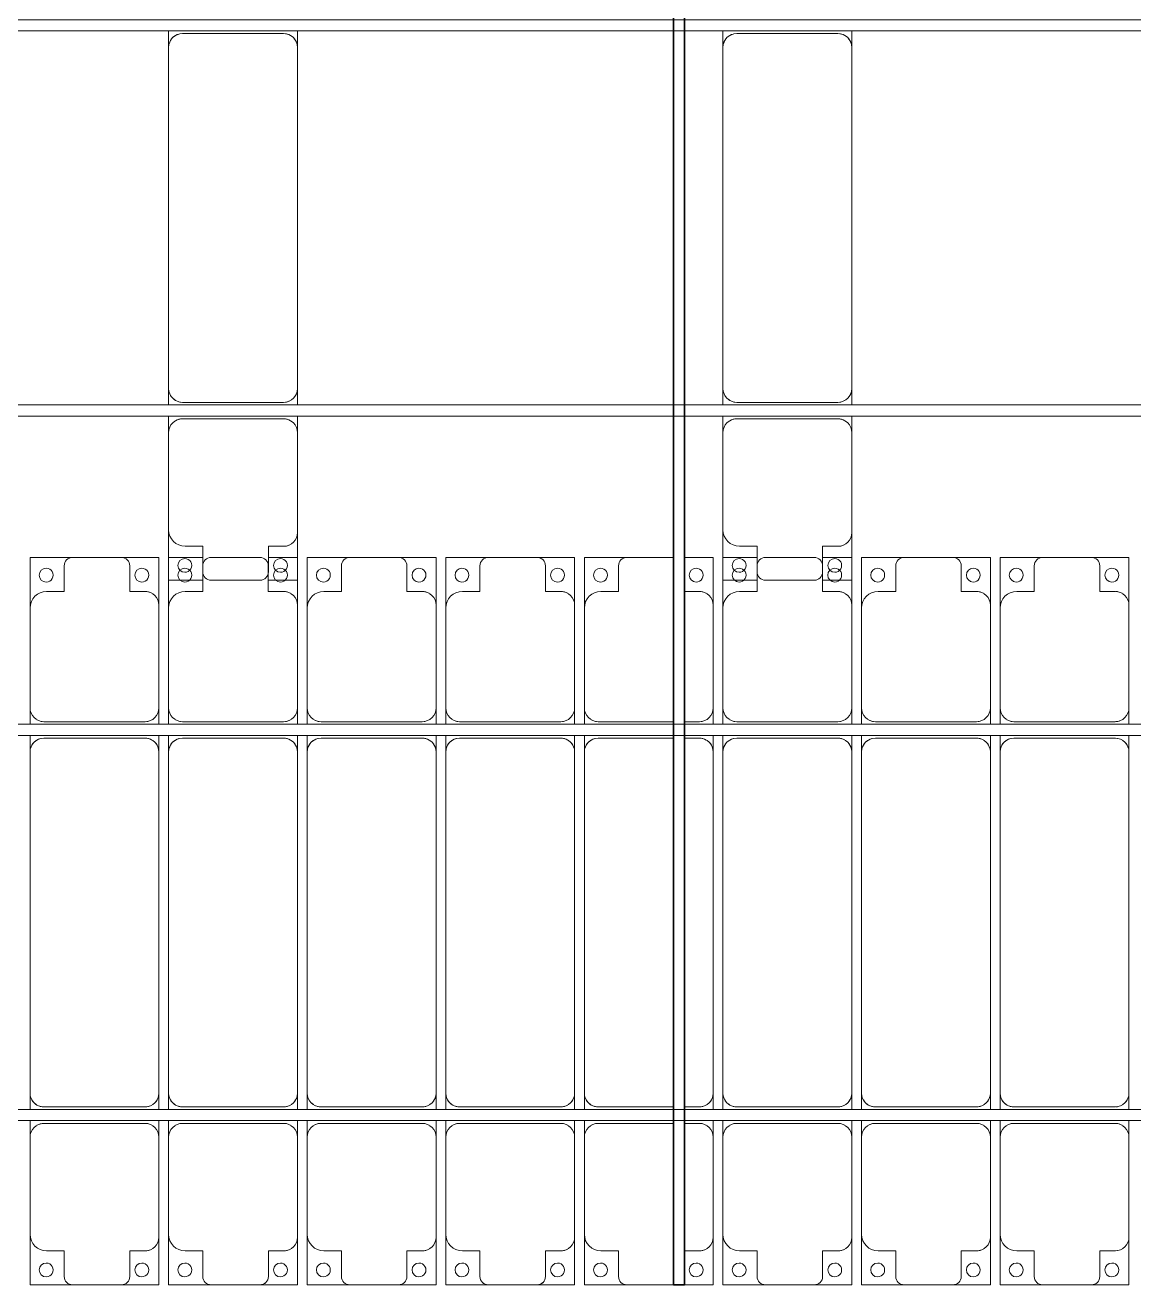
# Model space of a CAD drawing. Header units: millimetres. Extents: x -201615 to 10595, y 61217 to 115919.
# Drawn here: x -166633 to -162633, y 69547 to 74092 of the extents above; entities that cross this region are included whole.
import ezdxf

# ---------------------------------------------------------------- set-up
doc = ezdxf.new("R2010")
doc.units = ezdxf.units.MM
doc.layers.add('A-GENM', color=13, linetype='Continuous', lineweight=9)
doc.layers.add('S-BEAM', color=12, linetype='Continuous', lineweight=9)

# ---------------------------------------------------------------- blocks, each defined once
blk = doc.blocks.new('Dải phao đi lại kèm đỡ invester - DẢI PHAO ĐI LẠI-39446-BỐ TRÍ KHUNG KẾT CẤU BÈ PIN 03')
at = {"layer": 'A-GENM', "color": 7}
for p, q in [((27258.4, 1312.2), (27411.8, 1312.2)), ((27258.4, 1129.8), (27258.4, 1312.2)), ((27381.8, 1282.2), (27381.8, 1189.7)), ((27588.2, 1312.2), (27411.8, 1312.2)), ((27588.2, 1312.2), (27723.4, 1312.2)), ((27618.2, 1189.7), (27618.2, 1282.2)), ((27723.4, 1312.2), (27723.4, 1139.7)), ((27758.4, 1312.2), (27881.8, 1312.2)), ((27758.4, 1129.8), (27758.4, 1312.2)), ((27881.8, 1282.2), (27881.8, 1189.7)), ((28088.2, 1312.2), (27911.8, 1312.2)), ((28118.2, 1312.2), (28223.4, 1312.2)), ((28118.2, 1189.7), (28118.2, 1282.2)), ((28223.4, 1312.2), (28223.4, 1139.7)), ((28258.4, 1312.2), (28411.8, 1312.2)), ((28258.4, 1129.8), (28258.4, 1312.2)), ((28381.8, 1282.2), (28381.8, 1189.7)), ((28588.2, 1312.2), (28411.8, 1312.2)), ((28588.2, 1312.2), (28723.4, 1312.2)), ((28618.2, 1189.7), (28618.2, 1282.2)), ((28723.4, 1312.2), (28723.4, 1139.7)), ((28758.4, 1312.2), (28911.8, 1312.2)), ((28758.4, 1129.8), (28758.4, 1312.2)), ((28881.8, 1282.2), (28881.8, 1189.7)), ((29088.2, 1312.2), (28911.8, 1312.2)), ((29088.2, 1312.2), (29223.4, 1312.2)), ((29118.2, 1189.7), (29118.2, 1282.2)), ((29223.4, 1312.2), (29223.4, 1139.7)), ((29258.4, 1312.2), (29411.8, 1312.2)), ((29258.4, 1129.8), (29258.4, 1312.2)), ((29381.8, 1282.2), (29381.8, 1189.7)), ((29580, 1312.2), (29411.8, 1312.2)), ((29620, 1312.2), (29723.4, 1312.2)), ((29723.4, 1312.2), (29723.4, 1139.7)), ((29758.4, 1312.2), (29881.8, 1312.2)), ((29758.4, 1129.8), (29758.4, 1312.2)), ((29881.8, 1282.2), (29881.8, 1189.7)), ((30088.2, 1312.2), (29911.8, 1312.2)), ((30118.2, 1312.2), (30223.4, 1312.2)), ((30118.2, 1189.7), (30118.2, 1282.2)), ((30223.4, 1312.2), (30223.4, 1139.7)), ((30258.4, 1312.2), (30411.8, 1312.2)), ((30258.4, 1129.7), (30258.4, 1312.2)), ((30381.8, 1282.2), (30381.8, 1189.7)), ((30588.2, 1312.2), (30411.8, 1312.2)), ((30588.2, 1312.2), (30723.4, 1312.2)), ((30618.2, 1189.7), (30618.2, 1282.2)), ((30723.4, 1312.2), (30723.4, 1139.7)), ((30758.4, 1312.2), (30911.8, 1312.2)), ((30758.4, 1129.7), (30758.4, 1312.2)), ((30881.8, 1282.2), (30881.8, 1189.7)), ((31088.2, 1312.2), (30911.8, 1312.2)), ((31088.2, 1312.2), (31223.4, 1312.2)), ((31118.2, 1189.7), (31118.2, 1282.2)), ((31223.4, 1312.2), (31223.4, 1139.7)), ((27381.8, 1189.7), (27318.4, 1189.7)), ((27673.4, 1189.7), (27618.2, 1189.7)), ((27881.8, 1189.7), (27818.4, 1189.7)), ((28173.4, 1189.7), (28118.2, 1189.7)), ((28381.8, 1189.7), (28318.4, 1189.7)), ((28673.4, 1189.7), (28618.2, 1189.7)), ((28881.8, 1189.7), (28818.4, 1189.7)), ((29173.4, 1189.7), (29118.2, 1189.7)), ((29381.8, 1189.7), (29318.4, 1189.7)), ((29673.4, 1189.7), (29620, 1189.7)), ((29881.8, 1189.7), (29818.4, 1189.7)), ((30173.4, 1189.7), (30118.2, 1189.7)), ((30381.8, 1189.7), (30318.4, 1189.7)), ((30673.4, 1189.7), (30618.2, 1189.7)), ((30881.8, 1189.7), (30818.4, 1189.7)), ((31173.4, 1189.7), (31118.2, 1189.7)), ((27723.4, 769.7), (27723.4, 1139.7)), ((28223.4, 769.7), (28223.4, 1139.7)), ((28723.4, 769.7), (28723.4, 1139.7)), ((29223.4, 769.7), (29223.4, 1139.7)), ((29723.4, 769.7), (29723.4, 1139.7)), ((30223.4, 769.7), (30223.4, 1139.7)), ((30723.4, 769.7), (30723.4, 1139.7)), ((31223.4, 769.7), (31223.4, 1139.7)), ((27258.4, 1129.7), (27258.4, 769.7)), ((27758.4, 1129.7), (27758.4, 769.7)), ((28258.4, 1129.7), (28258.4, 769.7)), ((28758.4, 1129.7), (28758.4, 769.7)), ((29258.4, 1129.7), (29258.4, 769.7)), ((29758.4, 1129.7), (29758.4, 769.7)), ((30258.4, 1129.7), (30258.4, 769.7)), ((30758.4, 1129.7), (30758.4, 769.7)), ((27258.4, 710.3), (27258.4, 769.7)), ((27723.4, 769.7), (27723.4, 710.3)), ((27758.4, 710.3), (27758.4, 769.7)), ((28223.4, 769.7), (28223.4, 710.3)), ((28258.4, 710.3), (28258.4, 769.7)), ((28723.4, 769.7), (28723.4, 710.3)), ((28758.4, 710.3), (28758.4, 769.7)), ((29223.4, 769.7), (29223.4, 710.3)), ((29258.4, 710.3), (29258.4, 769.7)), ((29723.4, 769.7), (29723.4, 710.3)), ((29758.4, 710.3), (29758.4, 769.7)), ((30223.4, 769.7), (30223.4, 710.3)), ((30258.4, 710.3), (30258.4, 769.7)), ((30723.4, 769.7), (30723.4, 710.3)), ((30758.4, 710.3), (30758.4, 769.7)), ((31223.4, 769.7), (31223.4, 710.3)), ((27308.4, 719.7), (27673.4, 719.7)), ((27808.4, 719.7), (28173.4, 719.7)), ((28308.4, 719.7), (28673.4, 719.7)), ((28808.4, 719.7), (29173.4, 719.7)), ((29308.4, 719.7), (29580, 719.7)), ((29620, 719.7), (29673.4, 719.7)), ((29808.4, 719.7), (30173.4, 719.7)), ((30308.4, 719.7), (30673.4, 719.7)), ((30808.4, 719.7), (31173.4, 719.7)), ((27258.4, 610.3), (27258.4, 670.3)), ((27673.4, 660.3), (27308.4, 660.3)), ((27723.4, 670.3), (27723.4, 610.3)), ((27758.4, 610.3), (27758.4, 670.3)), ((28173.4, 660.3), (27808.4, 660.3)), ((28223.4, 670.3), (28223.4, 610.3)), ((28258.4, 610.3), (28258.4, 670.3)), ((28673.4, 660.3), (28308.4, 660.3)), ((28723.4, 670.3), (28723.4, 610.3)), ((28758.4, 610.3), (28758.4, 670.3)), ((29173.4, 660.3), (28808.4, 660.3)), ((29223.4, 670.3), (29223.4, 610.3)), ((29258.4, 610.3), (29258.4, 670.3)), ((29580, 660.3), (29308.4, 660.3)), ((29673.4, 660.3), (29620, 660.3)), ((29723.4, 670.3), (29723.4, 610.3)), ((29758.4, 610.3), (29758.4, 670.3)), ((30173.4, 660.3), (29808.4, 660.3)), ((30223.4, 670.3), (30223.4, 610.3)), ((30258.4, 610.3), (30258.4, 670.3)), ((30673.4, 660.3), (30308.4, 660.3)), ((30723.4, 670.3), (30723.4, 610.3)), ((30758.4, 610.3), (30758.4, 670.3)), ((31173.4, 660.3), (30808.4, 660.3)), ((31223.4, 670.3), (31223.4, 610.3)), ((27258.4, 610.3), (27258.4, -620.3)), ((27723.4, -620.3), (27723.4, 610.3)), ((27758.4, 610.3), (27758.4, -620.3)), ((28223.4, -620.3), (28223.4, 610.3)), ((28258.4, 610.3), (28258.4, -620.3)), ((28723.4, -620.3), (28723.4, 610.3)), ((28758.4, 610.3), (28758.4, -620.3)), ((29223.4, -620.3), (29223.4, 610.3)), ((29258.4, 610.3), (29258.4, -620.3)), ((29723.4, -620.3), (29723.4, 610.3)), ((29758.4, 610.3), (29758.4, -620.3)), ((30223.4, -620.3), (30223.4, 610.3)), ((30258.4, 610.3), (30258.4, -620.3)), ((30723.4, -620.3), (30723.4, 610.3)), ((30758.4, 610.3), (30758.4, -620.3)), ((31223.4, -620.3), (31223.4, 610.3)), ((27258.4, -679.7), (27258.4, -620.3)), ((27723.4, -620.3), (27723.4, -679.7)), ((27758.4, -679.7), (27758.4, -620.3)), ((28223.4, -620.3), (28223.4, -679.7)), ((28258.4, -679.7), (28258.4, -620.3)), ((28723.4, -620.3), (28723.4, -679.7)), ((28758.4, -679.7), (28758.4, -620.3)), ((29223.4, -620.3), (29223.4, -679.7)), ((29258.4, -679.7), (29258.4, -620.3)), ((29723.4, -620.3), (29723.4, -679.7)), ((29758.4, -679.7), (29758.4, -620.3)), ((30223.4, -620.3), (30223.4, -679.7)), ((30258.4, -679.7), (30258.4, -620.3)), ((30723.4, -620.3), (30723.4, -679.7)), ((30758.4, -679.7), (30758.4, -620.3)), ((31223.4, -620.3), (31223.4, -679.7)), ((27308.4, -670.3), (27673.4, -670.3)), ((27808.4, -670.3), (28173.4, -670.3)), ((28308.4, -670.3), (28673.4, -670.3)), ((28808.4, -670.3), (29173.4, -670.3)), ((29308.4, -670.3), (29580, -670.3)), ((29620, -670.3), (29673.4, -670.3)), ((29808.4, -670.3), (30173.4, -670.3)), ((30308.4, -670.3), (30673.4, -670.3)), ((30808.4, -670.3), (31173.4, -670.3)), ((27258.4, -779.7), (27258.4, -719.7)), ((27723.4, -719.7), (27723.4, -777.7)), ((27758.4, -777.7), (27758.4, -719.7)), ((28223.4, -719.7), (28223.4, -777.7)), ((28258.4, -777.7), (28258.4, -719.7)), ((28723.4, -719.7), (28723.4, -777.7)), ((28758.4, -777.7), (28758.4, -719.7)), ((29223.4, -719.7), (29223.4, -777.7)), ((29258.4, -777.7), (29258.4, -719.7)), ((29723.4, -719.7), (29723.4, -779.7)), ((29758.4, -779.7), (29758.4, -719.7)), ((30223.4, -719.7), (30223.4, -777.7)), ((30258.4, -777.7), (30258.4, -719.7)), ((30723.4, -719.7), (30723.4, -777.7)), ((30758.4, -777.7), (30758.4, -719.7)), ((31223.4, -719.7), (31223.4, -777.7)), ((27673.4, -729.7), (27308.4, -729.7)), ((28173.4, -729.7), (27808.4, -729.7)), ((28673.4, -729.7), (28308.4, -729.7)), ((29173.4, -729.7), (28808.4, -729.7)), ((29580, -729.7), (29308.4, -729.7)), ((29673.4, -729.7), (29620, -729.7)), ((30173.4, -729.7), (29808.4, -729.7)), ((30673.4, -729.7), (30308.4, -729.7)), ((31173.4, -729.7), (30808.4, -729.7)), ((27258.4, -779.7), (27258.4, -1129.7)), ((27723.4, -1139.7), (27723.4, -779.7)), ((27758.4, -779.7), (27758.4, -1129.7)), ((28223.4, -1139.7), (28223.4, -779.7)), ((28258.4, -779.7), (28258.4, -1129.7)), ((28723.4, -1139.7), (28723.4, -779.7)), ((28758.4, -779.7), (28758.4, -1129.7)), ((29223.4, -1139.7), (29223.4, -779.7)), ((29258.4, -779.7), (29258.4, -1129.7)), ((29723.4, -1139.7), (29723.4, -779.7)), ((29758.4, -779.7), (29758.4, -1129.7)), ((30223.4, -1139.7), (30223.4, -779.7)), ((30258.4, -779.7), (30258.4, -1129.7)), ((30723.4, -1139.7), (30723.4, -779.7)), ((30758.4, -779.7), (30758.4, -1129.7)), ((31223.4, -1139.7), (31223.4, -779.7)), ((27258.4, -1312.2), (27258.4, -1129.7)), ((27758.4, -1312.2), (27758.4, -1129.7)), ((28258.4, -1312.2), (28258.4, -1129.7)), ((28758.4, -1312.2), (28758.4, -1129.7)), ((29258.4, -1312.2), (29258.4, -1129.7)), ((29758.4, -1312.2), (29758.4, -1129.7)), ((30258.4, -1312.2), (30258.4, -1129.7)), ((30758.4, -1312.2), (30758.4, -1129.7)), ((27723.4, -1139.7), (27723.4, -1312.2)), ((28223.4, -1139.7), (28223.4, -1312.2)), ((28723.4, -1139.7), (28723.4, -1312.2)), ((29223.4, -1139.7), (29223.4, -1312.2)), ((29723.4, -1139.7), (29723.4, -1312.2)), ((30223.4, -1139.7), (30223.4, -1312.2)), ((30723.4, -1139.7), (30723.4, -1312.2)), ((31223.4, -1139.7), (31223.4, -1312.2)), ((27318.4, -1189.7), (27381.8, -1189.7)), ((27381.8, -1189.7), (27381.8, -1282.2)), ((27618.2, -1282.2), (27618.2, -1189.7)), ((27618.2, -1189.7), (27673.4, -1189.7)), ((27818.4, -1189.7), (27881.8, -1189.7)), ((27881.8, -1189.7), (27881.8, -1282.2)), ((28118.2, -1282.2), (28118.2, -1189.7)), ((28118.2, -1189.7), (28173.4, -1189.7)), ((28318.4, -1189.7), (28381.8, -1189.7)), ((28381.8, -1189.7), (28381.8, -1282.2)), ((28618.2, -1282.2), (28618.2, -1189.7)), ((28618.2, -1189.7), (28673.4, -1189.7)), ((28818.4, -1189.7), (28881.8, -1189.7)), ((28881.8, -1189.7), (28881.8, -1282.2)), ((29118.2, -1282.2), (29118.2, -1189.7)), ((29118.2, -1189.7), (29173.4, -1189.7)), ((29318.4, -1189.7), (29381.8, -1189.7)), ((29381.8, -1189.7), (29381.8, -1282.2)), ((29620, -1189.7), (29673.4, -1189.7)), ((29818.4, -1189.7), (29881.8, -1189.7)), ((29881.8, -1189.7), (29881.8, -1282.2)), ((30118.2, -1282.2), (30118.2, -1189.7)), ((30118.2, -1189.7), (30173.4, -1189.7)), ((30318.4, -1189.7), (30381.8, -1189.7)), ((30381.8, -1189.7), (30381.8, -1282.2)), ((30618.2, -1282.2), (30618.2, -1189.7)), ((30618.2, -1189.7), (30673.4, -1189.7)), ((30818.4, -1189.7), (30881.8, -1189.7)), ((30881.8, -1189.7), (30881.8, -1282.2)), ((31118.2, -1282.2), (31118.2, -1189.7)), ((31118.2, -1189.7), (31173.4, -1189.7)), ((27411.8, -1312.2), (27258.4, -1312.2)), ((27411.8, -1312.2), (27588.2, -1312.2)), ((27723.4, -1312.2), (27588.2, -1312.2)), ((27911.8, -1312.2), (27758.4, -1312.2)), ((27911.8, -1312.2), (28088.2, -1312.2)), ((28223.4, -1312.2), (28088.2, -1312.2)), ((28411.8, -1312.2), (28258.4, -1312.2)), ((28411.8, -1312.2), (28588.2, -1312.2)), ((28723.4, -1312.2), (28588.2, -1312.2)), ((28911.8, -1312.2), (28758.4, -1312.2)), ((28911.8, -1312.2), (29088.2, -1312.2)), ((29223.4, -1312.2), (29088.2, -1312.2)), ((29411.8, -1312.2), (29258.4, -1312.2)), ((29411.8, -1312.2), (29580, -1312.2)), ((29723.4, -1312.2), (29620, -1312.2)), ((29911.8, -1312.2), (29758.4, -1312.2)), ((29911.8, -1312.2), (30088.2, -1312.2)), ((30223.4, -1312.2), (30088.2, -1312.2)), ((30411.8, -1312.2), (30258.4, -1312.2)), ((30411.8, -1312.2), (30588.2, -1312.2)), ((30723.4, -1312.2), (30588.2, -1312.2)), ((30911.8, -1312.2), (30758.4, -1312.2)), ((30911.8, -1312.2), (31088.2, -1312.2)), ((31223.4, -1312.2), (31088.2, -1312.2))]:
    blk.add_line(p, q, dxfattribs=at)
for centre, radius, start, end in [((27316.8, 1248.6), 25, 90, 270), ((27316.8, 1248.6), 25, 270, 90), ((27411.8, 1282.2), 30, 90, 180), ((27411.8, 1282.2), 30, 90, 135), ((27588.2, 1282.2), 30, 0, 90), ((27588.2, 1282.2), 30, 45, 90), ((27661.8, 1248.6), 25, 90, 270), ((27661.8, 1248.6), 25, 270, 90), ((27816.8, 1248.6), 25, 90, 270), ((27816.8, 1248.6), 25, 270, 90), ((27911.8, 1282.2), 30, 90, 180), ((28088.2, 1282.2), 30, 0, 90), ((28161.8, 1248.6), 25, 90, 270), ((28161.8, 1248.6), 25, 270, 90), ((28316.8, 1248.6), 25, 90, 270), ((28316.8, 1248.6), 25, 270, 90), ((28411.8, 1282.2), 30, 90, 180), ((28411.8, 1282.2), 30, 90, 135), ((28588.2, 1282.2), 30, 360, 90), ((28588.2, 1282.2), 30, 45, 90), ((28661.8, 1248.6), 25, 90, 270), ((28661.8, 1248.6), 25, 270, 90), ((28816.8, 1248.6), 25, 90, 270), ((28816.8, 1248.6), 25, 270, 90), ((28911.8, 1282.2), 30, 90, 180), ((28911.8, 1282.2), 30, 90, 135), ((29088.2, 1282.2), 30, 360, 90), ((29088.2, 1282.2), 30, 47.699, 90), ((29161.8, 1248.6), 25, 90, 270), ((29161.8, 1248.6), 25, 270, 90), ((29316.8, 1248.6), 25, 90, 270), ((29316.8, 1248.6), 25, 270, 90), ((29411.8, 1282.2), 30, 90, 180), ((29411.8, 1282.2), 30, 90, 135), ((29661.8, 1248.6), 25, 90, 270), ((29661.8, 1248.6), 25, 270, 90), ((29816.8, 1248.6), 25, 90, 270), ((29816.8, 1248.6), 25, 270, 90), ((29911.8, 1282.2), 30, 90, 180), ((30088.2, 1282.2), 30, 0, 90), ((30161.8, 1248.6), 25, 90, 270), ((30161.8, 1248.6), 25, 270, 90), ((30316.8, 1248.6), 25, 90, 270), ((30316.8, 1248.6), 25, 270, 90), ((30411.8, 1282.2), 30, 90, 180), ((30411.8, 1282.2), 30, 90, 135), ((30588.2, 1282.2), 30, 0, 90), ((30588.2, 1282.2), 30, 45, 90), ((30661.8, 1248.6), 25, 90, 270), ((30661.8, 1248.6), 25, 270, 90), ((30816.8, 1248.6), 25, 90, 270), ((30816.8, 1248.6), 25, 270, 90), ((30911.8, 1282.2), 30, 90, 180), ((30911.8, 1282.2), 30, 90, 135), ((31088.2, 1282.2), 30, 0, 90), ((31088.2, 1282.2), 30, 45, 90), ((31161.8, 1248.6), 25, 90, 270), ((31161.8, 1248.6), 25, 270, 90), ((27318.4, 1129.7), 60, 90, 180), ((27673.4, 1139.7), 50, 0, 90), ((27673.4, 1139.7), 50, 60, 90), ((27818.4, 1129.7), 60, 90, 180), ((28173.4, 1139.7), 50, 0, 90), ((28173.4, 1139.7), 50, 60, 90), ((28318.4, 1129.7), 60, 90, 180), ((28673.4, 1139.7), 50, 360, 90), ((28673.4, 1139.7), 50, 60, 90), ((28818.4, 1129.7), 60, 90, 180), ((29173.4, 1139.7), 50, 0, 90), ((29173.4, 1139.7), 50, 60, 90), ((29318.4, 1129.7), 60, 90, 180), ((29673.4, 1139.7), 50, 0, 90), ((29673.4, 1139.7), 50, 60, 90), ((29818.4, 1129.7), 60, 90, 180), ((30173.4, 1139.7), 50, 0, 90), ((30173.4, 1139.7), 50, 60, 90), ((30318.4, 1129.7), 60, 90, 180), ((30673.4, 1139.7), 50, 360, 90), ((30673.4, 1139.7), 50, 60, 90), ((30818.4, 1129.7), 60, 90, 180), ((31173.4, 1139.7), 50, 360, 90), ((31173.4, 1139.7), 50, 60, 86.2769), ((27308.4, 769.7), 50, 180, 270), ((27673.4, 769.7), 50, 270, 0), ((27808.4, 769.7), 50, 180, 270), ((28173.4, 769.7), 50, 270, 360), ((28308.4, 769.7), 50, 180, 270), ((28673.4, 769.7), 50, 270, 0), ((28808.4, 769.7), 50, 180, 270), ((29173.4, 769.7), 50, 270, 0), ((29308.4, 769.7), 50, 180, 270), ((29673.4, 769.7), 50, 270, 0), ((29808.4, 769.7), 50, 180, 270), ((30173.4, 769.7), 50, 270, 0), ((30308.4, 769.7), 50, 180, 270), ((30673.4, 769.7), 50, 270, 0), ((30808.4, 769.7), 50, 180, 270), ((31173.4, 769.7), 50, 270, 0), ((27308.4, 769.7), 50, 240, 270), ((27673.4, 769.7), 50, 270, 300), ((27808.4, 769.7), 50, 240, 270), ((28173.4, 769.7), 50, 270, 300), ((28308.4, 769.7), 50, 240, 270), ((28673.4, 769.7), 50, 270, 300), ((28808.4, 769.7), 50, 240, 270), ((29173.4, 769.7), 50, 270, 300), ((29308.4, 769.7), 50, 240, 270), ((29673.4, 769.7), 50, 270, 300), ((29808.4, 769.7), 50, 240, 270), ((30173.4, 769.7), 50, 270, 300), ((30308.4, 769.7), 50, 240, 270), ((30673.4, 769.7), 50, 270, 300), ((30808.4, 769.7), 50, 240, 270), ((31173.4, 769.7), 50, 273.7159, 300), ((27308.4, 610.3), 50, 90, 180), ((27308.4, 610.3), 50, 105, 165), ((27673.4, 610.3), 50, 0, 90), ((27673.4, 610.3), 50, 60, 90), ((27673.4, 610.3), 50, 15, 45), ((27808.4, 610.3), 50, 90, 180), ((27808.4, 610.3), 50, 105, 165), ((28173.4, 610.3), 50, 360, 90), ((28173.4, 610.3), 50, 60, 90), ((28173.4, 610.3), 50, 15, 45), ((28308.4, 610.3), 50, 90, 180), ((28308.4, 610.3), 50, 105, 165), ((28673.4, 610.3), 50, 0, 90), ((28673.4, 610.3), 50, 60, 90), ((28673.4, 610.3), 50, 15, 45), ((28808.4, 610.3), 50, 90, 180), ((28808.4, 610.3), 50, 105, 165), ((29173.4, 610.3), 50, 360, 90), ((29173.4, 610.3), 50, 60, 90), ((29173.4, 610.3), 50, 15, 45), ((29308.4, 610.3), 50, 90, 180), ((29308.4, 610.3), 50, 105, 165), ((29673.4, 610.3), 50, 360, 90), ((29673.4, 610.3), 50, 60, 90), ((29673.4, 610.3), 50, 15, 45), ((29808.4, 610.3), 50, 90, 180), ((29808.4, 610.3), 50, 105, 165), ((30173.4, 610.3), 50, 360, 90), ((30173.4, 610.3), 50, 60, 90), ((30173.4, 610.3), 50, 15, 45), ((30308.4, 610.3), 50, 90, 180), ((30308.4, 610.3), 50, 105, 165), ((30673.4, 610.3), 50, 0, 90), ((30673.4, 610.3), 50, 60, 90), ((30673.4, 610.3), 50, 15, 45), ((30808.4, 610.3), 50, 90, 180), ((30808.4, 610.3), 50, 105, 165), ((31173.4, 610.3), 50, 0, 90), ((31173.4, 610.3), 50, 60, 86.285), ((31173.4, 610.3), 50, 15, 45), ((27308.4, -620.3), 50, 180, 270), ((27673.4, -620.3), 50, 270, 0), ((27673.4, -620.3), 50, 315, 345), ((27808.4, -620.3), 50, 180, 270), ((28173.4, -620.3), 50, 270, 360), ((28173.4, -620.3), 50, 315, 345), ((28308.4, -620.3), 50, 180, 270), ((28673.4, -620.3), 50, 270, 360), ((28673.4, -620.3), 50, 315, 345), ((28808.4, -620.3), 50, 180, 270), ((29173.4, -620.3), 50, 270, 360), ((29173.4, -620.3), 50, 315, 345), ((29308.4, -620.3), 50, 180, 270), ((29673.4, -620.3), 50, 270, 0), ((29673.4, -620.3), 50, 315, 345), ((29808.4, -620.3), 50, 180, 270), ((30173.4, -620.3), 50, 270, 360), ((30173.4, -620.3), 50, 315, 345), ((30308.4, -620.3), 50, 180, 270), ((30673.4, -620.3), 50, 270, 0), ((30673.4, -620.3), 50, 315, 345), ((30808.4, -620.3), 50, 180, 270), ((31173.4, -620.3), 50, 270, 360), ((31173.4, -620.3), 50, 315, 345), ((27308.4, -620.3), 50, 210, 270), ((27673.4, -620.3), 50, 270, 300), ((27808.4, -620.3), 50, 210, 270), ((28173.4, -620.3), 50, 270, 300), ((28308.4, -620.3), 50, 210, 236.4519), ((28308.4, -620.3), 50, 240, 270), ((28673.4, -620.3), 50, 270, 300), ((28808.4, -620.3), 50, 210, 270), ((29173.4, -620.3), 50, 270, 300), ((29308.4, -620.3), 50, 210, 270), ((29673.4, -620.3), 50, 270, 300), ((29808.4, -620.3), 50, 210, 270), ((30173.4, -620.3), 50, 270, 300), ((30308.4, -620.3), 50, 210, 270), ((30673.4, -620.3), 50, 270, 300), ((30808.4, -620.3), 50, 210, 270), ((31173.4, -620.3), 50, 273.6946, 300), ((27308.4, -779.7), 50, 90, 180), ((27308.4, -779.7), 50, 90, 120), ((27673.4, -779.7), 50, 360, 90), ((27673.4, -779.7), 50, 60, 90), ((27808.4, -779.7), 50, 90, 180), ((27808.4, -779.7), 50, 90, 120), ((28173.4, -779.7), 50, 360, 90), ((28173.4, -779.7), 50, 60, 90), ((28308.4, -779.7), 50, 90, 180), ((28308.4, -779.7), 50, 90, 120), ((28673.4, -779.7), 50, 0, 90), ((28673.4, -779.7), 50, 60, 90), ((28808.4, -779.7), 50, 90, 180), ((28808.4, -779.7), 50, 90, 120), ((29173.4, -779.7), 50, 360, 90), ((29173.4, -779.7), 50, 60, 90), ((29308.4, -779.7), 50, 90, 180), ((29308.4, -779.7), 50, 90, 120), ((29673.4, -779.7), 50, 0, 90), ((29673.4, -779.7), 50, 60, 90), ((29808.4, -779.7), 50, 90, 180), ((29808.4, -779.7), 50, 90, 120), ((30173.4, -779.7), 50, 360, 90), ((30173.4, -779.7), 50, 60, 90), ((30308.4, -779.7), 50, 90, 180), ((30308.4, -779.7), 50, 90, 120), ((30673.4, -779.7), 50, 360, 90), ((30673.4, -779.7), 50, 60, 90), ((30808.4, -779.7), 50, 90, 180), ((30808.4, -779.7), 50, 90, 120), ((31173.4, -779.7), 50, 360, 90), ((31173.4, -779.7), 50, 60, 86.3063), ((27318.4, -1129.7), 60, 180, 270), ((27818.4, -1129.7), 60, 180, 270), ((28318.4, -1129.7), 60, 180, 270), ((28818.4, -1129.7), 60, 180, 270), ((29318.4, -1129.7), 60, 180, 270), ((29818.4, -1129.7), 60, 180, 270), ((30318.4, -1129.7), 60, 180, 270), ((30818.4, -1129.7), 60, 180, 270), ((27673.4, -1139.7), 50, 270, 360), ((28173.4, -1139.7), 50, 270, 360), ((28673.4, -1139.7), 50, 270, 360), ((29173.4, -1139.7), 50, 270, 360), ((29673.4, -1139.7), 50, 270, 360), ((30173.4, -1139.7), 50, 270, 360), ((30673.4, -1139.7), 50, 270, 360), ((31173.4, -1139.7), 50, 270, 360), ((27673.4, -1139.7), 50, 270, 300), ((28173.4, -1139.7), 50, 270, 300), ((28673.4, -1139.7), 50, 270, 300), ((29173.4, -1139.7), 50, 270, 300), ((29673.4, -1139.7), 50, 270, 300), ((30173.4, -1139.7), 50, 270, 300), ((30673.4, -1139.7), 50, 270, 300), ((31173.4, -1139.7), 50, 273.6866, 300), ((27316.8, -1258.6), 25, 90, 270), ((27316.8, -1258.6), 25, 270, 90), ((27661.8, -1258.6), 25, 90, 270), ((27661.8, -1258.6), 25, 270, 90), ((27816.8, -1258.6), 25, 90, 270), ((27816.8, -1258.6), 25, 270, 90), ((28161.8, -1258.6), 25, 90, 270), ((28161.8, -1258.6), 25, 270, 90), ((28316.8, -1258.6), 25, 90, 270), ((28316.8, -1258.6), 25, 270, 90), ((28661.8, -1258.6), 25, 90, 270), ((28661.8, -1258.6), 25, 270, 90), ((28816.8, -1258.6), 25, 90, 270), ((28816.8, -1258.6), 25, 270, 90), ((29161.8, -1258.6), 25, 90, 270), ((29161.8, -1258.6), 25, 270, 90), ((29316.8, -1258.6), 25, 90, 270), ((29316.8, -1258.6), 25, 270, 90), ((29661.8, -1258.6), 25, 90, 270), ((29661.8, -1258.6), 25, 270, 90), ((29816.8, -1258.6), 25, 90, 270), ((29816.8, -1258.6), 25, 270, 90), ((30161.8, -1258.6), 25, 90, 270), ((30161.8, -1258.6), 25, 270, 90), ((30316.8, -1258.6), 25, 90, 270), ((30316.8, -1258.6), 25, 270, 90), ((30661.8, -1258.6), 25, 90, 270), ((30661.8, -1258.6), 25, 270, 90), ((30816.8, -1258.6), 25, 90, 270), ((30816.8, -1258.6), 25, 270, 90), ((31161.8, -1258.6), 25, 90, 270), ((31161.8, -1258.6), 25, 270, 90), ((27411.8, -1282.2), 30, 180, 270), ((27411.8, -1282.2), 30, 225, 270), ((27588.2, -1282.2), 30, 270, 0), ((27588.2, -1282.2), 30, 270, 315), ((27911.8, -1282.2), 30, 180, 270), ((27911.8, -1282.2), 30, 225, 270), ((28088.2, -1282.2), 30, 270, 360), ((28088.2, -1282.2), 30, 270, 315), ((28411.8, -1282.2), 30, 180, 270), ((28411.8, -1282.2), 30, 225, 270), ((28588.2, -1282.2), 30, 270, 360), ((28588.2, -1282.2), 30, 270, 315), ((28911.8, -1282.2), 30, 180, 270), ((28911.8, -1282.2), 30, 225, 270), ((29088.2, -1282.2), 30, 270, 360), ((29088.2, -1282.2), 30, 270, 312.2176), ((29411.8, -1282.2), 30, 180, 270), ((29411.8, -1282.2), 30, 225, 270), ((29911.8, -1282.2), 30, 180, 270), ((29911.8, -1282.2), 30, 225, 270), ((30088.2, -1282.2), 30, 270, 0), ((30088.2, -1282.2), 30, 270, 315), ((30411.8, -1282.2), 30, 180, 270), ((30411.8, -1282.2), 30, 225, 270), ((30588.2, -1282.2), 30, 270, 360), ((30588.2, -1282.2), 30, 270, 315), ((30911.8, -1282.2), 30, 180, 270), ((30911.8, -1282.2), 30, 225, 270), ((31088.2, -1282.2), 30, 270, 360), ((31088.2, -1282.2), 30, 270, 315)]:
    blk.add_arc(centre, radius, start, end, dxfattribs=at)
blk = doc.blocks.new('Dai phao do pin - DẢI PHAO ĐỠ PIN-16696-BỐ TRÍ KHUNG KẾT CẤU BÈ PIN 03')
at = {"layer": 'A-GENM', "color": 7}
for p, q in [((-1312.2, 241.6), (-1129.7, 241.6)), ((-1312.2, 118.2), (-1312.2, 241.6)), ((-779.7, 241.6), (-1129.7, 241.6)), ((-779.7, 241.6), (-719.7, 241.6)), ((-679.7, 241.6), (-620.3, 241.6)), ((610.3, 241.6), (-620.3, 241.6)), ((610.3, 241.6), (670.3, 241.6)), ((-729.7, -173.4), (-729.7, 191.6)), ((-670.3, 191.6), (-670.3, -173.4)), ((660.3, -173.4), (660.3, 191.6)), ((-1189.7, 181.6), (-1189.7, 118.2)), ((-1189.7, 118.2), (-1282.2, 118.2)), ((-1312.2, 88.2), (-1312.2, -88.2)), ((-1312.2, -223.4), (-1312.2, -118.2)), ((-1282.2, -118.2), (-1189.7, -118.2)), ((-1189.7, -118.2), (-1189.7, -173.4)), ((-1139.7, -223.4), (-1312.2, -223.4)), ((-1139.7, -223.4), (-779.7, -223.4)), ((-719.7, -223.4), (-779.7, -223.4)), ((-620.3, -223.4), (-679.7, -223.4)), ((-620.3, -223.4), (610.3, -223.4)), ((670.3, -223.4), (610.3, -223.4))]:
    blk.add_line(p, q, dxfattribs=at)
for centre, radius, start, end in [((-1129.7, 181.6), 60, 90, 180), ((-779.7, 191.6), 50, 360, 90), ((-620.3, 191.6), 50, 90, 180), ((-620.3, 191.6), 50, 120, 180), ((610.3, 191.6), 50, 360, 90), ((610.3, 191.6), 50, 15, 75), ((-1258.6, 183.2), 25, 0, 180), ((-1258.6, 183.2), 25, 180, 0), ((-779.7, 191.6), 50, 360, 30), ((-1282.2, 88.2), 30, 90, 180), ((-1282.2, -88.2), 30, 180, 270), ((-1258.6, -161.8), 25, 0, 180), ((-1258.6, -161.8), 25, 180, 0), ((-1139.7, -173.4), 50, 180, 270), ((-1139.7, -173.4), 50, 180, 210), ((-779.7, -173.4), 50, 270, 360), ((-779.7, -173.4), 50, 330, 360), ((-620.3, -173.4), 50, 180, 270), ((-620.3, -173.4), 50, 180, 210), ((610.3, -173.4), 50, 270, 360), ((610.3, -173.4), 50, 330, 360), ((-620.3, -173.4), 50, 225, 255), ((610.3, -173.4), 50, 285, 315)]:
    blk.add_arc(centre, radius, start, end, dxfattribs=at)
blk = doc.blocks.new('Dai phao do pin - DẢI PHAO ĐỠ PIN-V2-BỐ TRÍ KHUNG KẾT CẤU BÈ PIN 03')
at = {"layer": 'A-GENM', "color": 7}
for p, q in [((-1312.2, 241.6), (-1129.7, 241.6)), ((-1312.2, 118.2), (-1312.2, 241.6)), ((-779.7, 241.6), (-1129.7, 241.6)), ((-779.7, 241.6), (-719.7, 241.6)), ((-679.7, 241.6), (-620.3, 241.6)), ((610.3, 241.6), (-620.3, 241.6)), ((610.3, 241.6), (670.3, 241.6)), ((-729.7, -173.4), (-729.7, 191.6)), ((-670.3, 191.6), (-670.3, -173.4)), ((660.3, -173.4), (660.3, 191.6)), ((-1189.7, 181.6), (-1189.7, 118.2)), ((-1189.7, 118.2), (-1282.2, 118.2)), ((-1312.2, 88.2), (-1312.2, -88.2)), ((-1312.2, -223.4), (-1312.2, -118.2)), ((-1282.2, -118.2), (-1189.7, -118.2)), ((-1189.7, -118.2), (-1189.7, -173.4)), ((-1139.7, -223.4), (-1312.2, -223.4)), ((-1139.7, -223.4), (-779.7, -223.4)), ((-719.7, -223.4), (-779.7, -223.4)), ((-620.3, -223.4), (-679.7, -223.4)), ((-620.3, -223.4), (610.3, -223.4)), ((670.3, -223.4), (610.3, -223.4))]:
    blk.add_line(p, q, dxfattribs=at)
for centre, radius, start, end in [((-1129.7, 181.6), 60, 90, 180), ((-779.7, 191.6), 50, 360, 90), ((-620.3, 191.6), 50, 90, 180), ((-620.3, 191.6), 50, 120, 180), ((610.3, 191.6), 50, 360, 90), ((610.3, 191.6), 50, 15, 75), ((-1258.6, 183.2), 25, 0, 180), ((-1258.6, 183.2), 25, 180, 0), ((-779.7, 191.6), 50, 360, 30), ((-1282.2, 88.2), 30, 90, 180), ((-1282.2, -88.2), 30, 180, 270), ((-1258.6, -161.8), 25, 0, 180), ((-1258.6, -161.8), 25, 180, 0), ((-1139.7, -173.4), 50, 180, 270), ((-1139.7, -173.4), 50, 180, 210), ((-779.7, -173.4), 50, 270, 360), ((-779.7, -173.4), 50, 330, 360), ((-620.3, -173.4), 50, 180, 270), ((-620.3, -173.4), 50, 180, 210), ((610.3, -173.4), 50, 270, 360), ((610.3, -173.4), 50, 330, 360), ((-620.3, -173.4), 50, 225, 255), ((610.3, -173.4), 50, 285, 315)]:
    blk.add_arc(centre, radius, start, end, dxfattribs=at)
blk = doc.blocks.new('Dầm C52 - Dầm C52-37700-BỐ TRÍ KHUNG KẾT CẤU BÈ PIN 03')
at = {"layer": 'S-BEAM', "color": 1, "lineweight": 18}
for p, q in [((-50562.7, 20), (50562.7, 20)), ((50562.7, -20), (-50562.7, -20))]:
    blk.add_line(p, q, dxfattribs=at)
blk = doc.blocks.new('Dầm C52 - Hộp 40x60-33945-BỐ TRÍ KHUNG KẾT CẤU BÈ PIN 03')
at = {"layer": 'S-BEAM', "color": 3, "lineweight": 35}
for p, q in [((-19602.5, -20), (-19602.5, 20)), ((-19602.5, 20), (19602.5, 20)), ((19602.5, -20), (-19602.5, -20))]:
    blk.add_line(p, q, dxfattribs=at)
blk = doc.blocks.new('HOBANMONG_BEPIN 3_rvt-1-BỐ TRÍ KHUNG KẾT CẤU BÈ PIN 03')
at = {"layer": 'A-GENM', "lineweight": 9}
for name, p, rotation in [('Dai phao do pin - DẢI PHAO ĐỠ PIN-16696-BỐ TRÍ KHUNG KẾT CẤU BÈ PIN 03', (-165874.4, 73401.4), 90.00075860989254), ('Dai phao do pin - DẢI PHAO ĐỠ PIN-V2-BỐ TRÍ KHUNG KẾT CẤU BÈ PIN 03', (-163874.4, 73401.4), 90.00075860989254), ('Dải phao đi lại kèm đỡ invester - DẢI PHAO ĐI LẠI-39446-BỐ TRÍ KHUNG KẾT CẤU BÈ PIN 03', (-193874.4, 70858.8), 0.0007586094741477002)]:
    blk.add_blockref(name, p, dxfattribs=dict(at, rotation=rotation))
at = {"layer": 'S-BEAM', "lineweight": 9}
for name, p, rotation in [('Dầm C52 - Hộp 40x60-33945-BỐ TRÍ KHUNG KẾT CẤU BÈ PIN 03', (-164274.6, 89149.6), 90.00075860989091), ('Dầm C52 - Dầm C52-37700-BỐ TRÍ KHUNG KẾT CẤU BÈ PIN 03', (-143908.8, 74092), 180.0007586094741), ('Dầm C52 - Dầm C52-37700-BỐ TRÍ KHUNG KẾT CẤU BÈ PIN 03', (-143908.8, 72702), 180.0007586094741), ('Dầm C52 - Dầm C52-37700-BỐ TRÍ KHUNG KẾT CẤU BÈ PIN 03', (-143908.7, 71549.8), 180.0007586094741), ('Dầm C52 - Dầm C52-37700-BỐ TRÍ KHUNG KẾT CẤU BÈ PIN 03', (-143908.7, 70159.8), 180.0007586094741)]:
    blk.add_blockref(name, p, dxfattribs=dict(at, rotation=rotation))

msp = doc.modelspace()

# ---------------------------------------------------------------- block references
at = {"lineweight": 5}
msp.add_blockref('HOBANMONG_BEPIN 3_rvt-1-BỐ TRÍ KHUNG KẾT CẤU BÈ PIN 03', (0, 0), dxfattribs=at)

doc.saveas('drawing.dxf')
